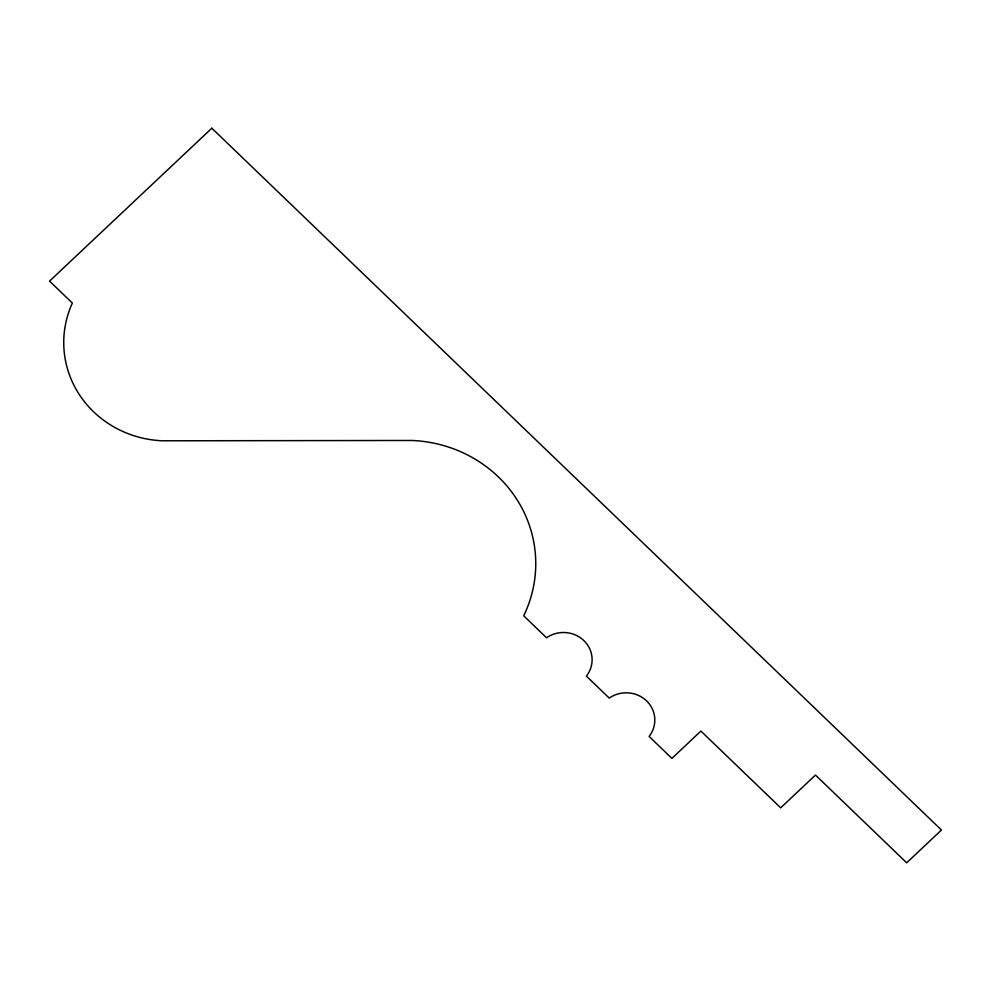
<?xml version="1.0" encoding="UTF-8"?>
<svg xmlns="http://www.w3.org/2000/svg" width="991" height="991" viewBox="0 0 991 991"><rect width="100%" height="100%" fill="white"/><g stroke="black" fill="none" stroke-linecap="round" stroke-linejoin="round"><path stroke-width="1.49" d="M211.839 128.198L49.55 281.122L72.355 303.06A103.968 98.939 -3.7 0 0 162.524 440.797L412.145 440.475A130.366 124.061 -3.7 0 1 523.706 615.832L546.512 637.758A28.801 27.401 -3.7 0 1 583.848 640.57A28.801 27.401 -3.7 0 1 586.412 676.135L609.217 698.073A28.801 27.401 -3.7 0 1 646.553 700.872A28.801 27.401 -3.7 0 1 649.117 736.449L671.91 758.388L700.897 731.073L780.697 807.838L815.469 775.073L906.678 862.802L941.45 830.024L211.839 128.198"/></g></svg>
